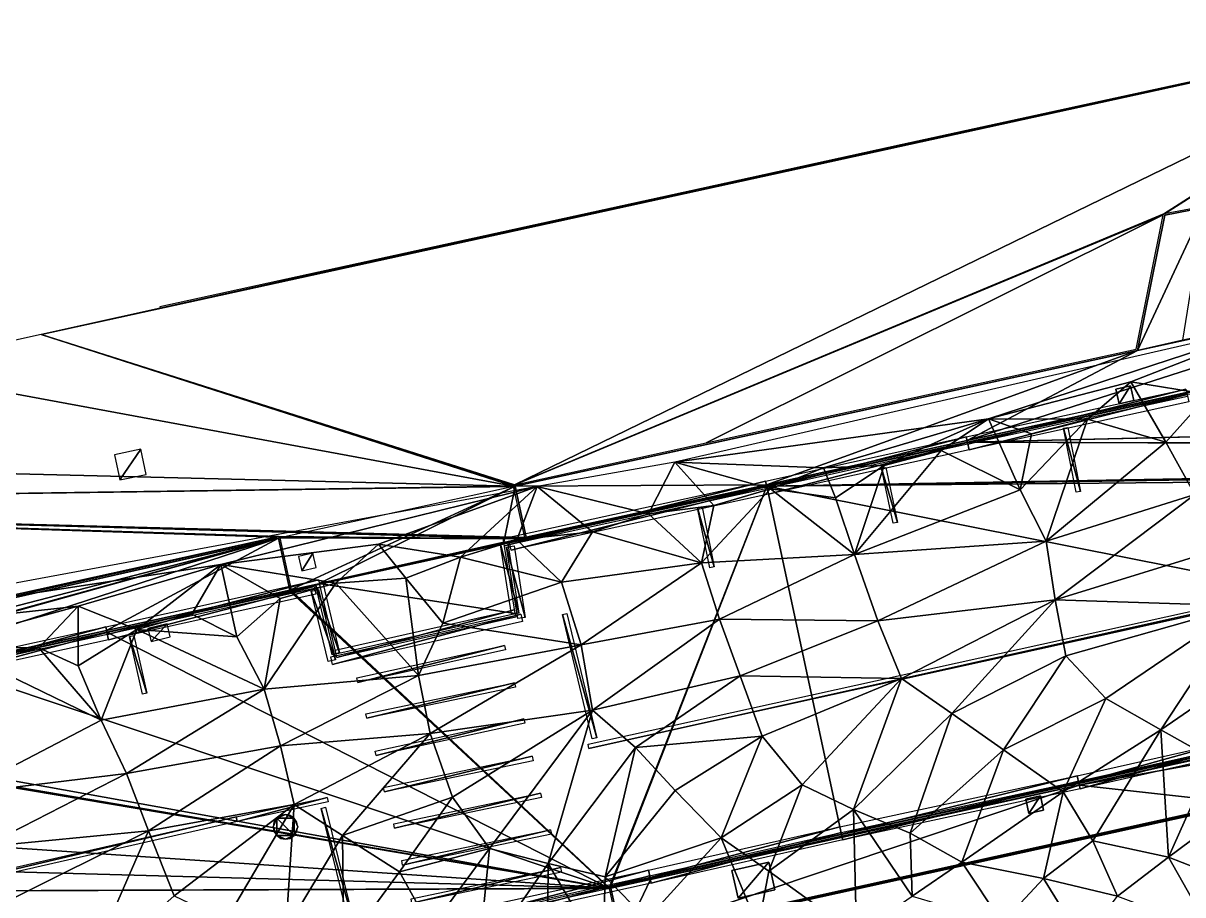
# Model space of a CAD drawing. Header units: metres. Extents: x -113 to 180, y -133 to 86.
# Drawn here: x -62.03 to -31.43, y 5.39 to 28.39 of the extents above; entities that cross this region are included whole.
import ezdxf

# ---------------------------------------------------------------- set-up
doc = ezdxf.new("R2010")
doc.units = ezdxf.units.M
for name, color, linetype, true_color in [('ACERA', 7, 'Continuous', 0xb9b3a6), ('ARQUETA', 7, 'Continuous', 0x6f7175), ('ASFALTO', 7, 'Continuous', 0x4a4b4e), ('BORDILLO', 7, 'Continuous', 0xcfcac0), ('MARCA_VIAL', 7, 'Continuous', 0xe8e6e0), ('PODOTACTIL', 7, 'Continuous', 0xc7bda4), ('TERRENO', 7, 'Continuous', 0x9a9179)]:
    doc.layers.add(name, color=color, linetype=linetype, true_color=true_color)

msp = doc.modelspace()

# ---------------------------------------------------------------- linework, layer by layer
at = {"layer": 'ACERA'}
for points in [[(-30.867, 23.525, 79.075), (-31.901, 23.324, 79.124), (-32.624, 19.75, 79.315)], [(-31.423, 20.024, 79.256), (-30.867, 23.525, 79.075), (-32.624, 19.75, 79.315)], [(-32.624, 19.75, 79.185), (-31.901, 23.324, 78.994), (-31.901, 23.324, 79.124)], [(-32.624, 19.75, 79.185), (-31.901, 23.324, 79.124), (-32.624, 19.75, 79.315)], [(-31.901, 23.324, 78.994), (-30.867, 23.525, 78.945), (-30.867, 23.525, 79.075)], [(-31.901, 23.324, 78.994), (-30.867, 23.525, 79.075), (-31.901, 23.324, 79.124)], [(-37.118, 17.375, 79.514), (-18.326, 21.471, 78.546), (-14.141, 22.412, 78.356)], [(-23.569, 21.719, 78.875), (-37.118, 17.375, 79.514), (-14.141, 22.412, 78.356)], [(-23.569, 21.719, 78.875), (-32.624, 19.75, 79.315), (-37.118, 17.375, 79.514)], [(-37.118, 17.375, 79.514), (-31.321, 18.638, 79.183), (-18.326, 21.471, 78.546)], [(-23.569, 21.719, 78.875), (-31.423, 20.024, 79.256), (-32.624, 19.75, 79.315)], [(-32.624, 19.75, 79.315), (-44, 17.275, 79.876), (-49.047, 16.169, 80.154)], [(-32.624, 19.75, 79.315), (-49.047, 16.169, 80.154), (-42.414, 16.208, 79.747)], [(-44, 17.275, 79.746), (-32.624, 19.75, 79.185), (-32.624, 19.75, 79.315)], [(-44, 17.275, 79.746), (-32.624, 19.75, 79.315), (-44, 17.275, 79.876)], [(-32.624, 19.75, 79.315), (-42.414, 16.208, 79.747), (-37.118, 17.375, 79.514)], [(-32.808, 18.819, 79.322), (-33.191, 18.733, 79.343), (-33.104, 18.346, 79.304)], [(-33.191, 18.733, 79.213), (-32.808, 18.819, 79.192), (-32.808, 18.819, 79.322)], [(-33.191, 18.733, 79.213), (-32.808, 18.819, 79.322), (-33.191, 18.733, 79.343)], [(-33.104, 18.346, 79.174), (-33.191, 18.733, 79.213), (-33.191, 18.733, 79.343)], [(-33.104, 18.346, 79.174), (-33.191, 18.733, 79.343), (-33.104, 18.346, 79.304)], [(-33.104, 18.346, 79.304), (-32.721, 18.431, 79.283), (-32.808, 18.819, 79.322)], [(-32.808, 18.819, 79.192), (-32.721, 18.431, 79.153), (-32.721, 18.431, 79.283)], [(-32.808, 18.819, 79.192), (-32.721, 18.431, 79.283), (-32.808, 18.819, 79.322)], [(-31.321, 18.638, 79.053), (-37.118, 17.375, 79.384), (-37.118, 17.375, 79.514)], [(-31.321, 18.638, 79.053), (-37.118, 17.375, 79.514), (-31.321, 18.638, 79.183)], [(-32.721, 18.431, 79.153), (-33.104, 18.346, 79.174), (-33.104, 18.346, 79.304)], [(-32.721, 18.431, 79.153), (-33.104, 18.346, 79.304), (-32.721, 18.431, 79.283)], [(-49.047, 16.169, 80.024), (-44, 17.275, 79.746), (-44, 17.275, 79.876)], [(-49.047, 16.169, 80.024), (-44, 17.275, 79.876), (-49.047, 16.169, 80.154)], [(-37.118, 17.375, 79.384), (-42.414, 16.208, 79.617), (-42.414, 16.208, 79.747)], [(-37.118, 17.375, 79.384), (-42.414, 16.208, 79.747), (-37.118, 17.375, 79.514)], [(-49.047, 16.169, 80.154), (-48.753, 14.825, 80.107), (-42.414, 16.208, 79.747)], [(-48.753, 14.825, 79.977), (-49.047, 16.169, 80.024), (-49.047, 16.169, 80.154)], [(-48.753, 14.825, 79.977), (-49.047, 16.169, 80.154), (-48.753, 14.825, 80.107)], [(-42.414, 16.208, 79.617), (-48.753, 14.825, 79.977), (-48.753, 14.825, 80.107)], [(-42.414, 16.208, 79.617), (-48.753, 14.825, 80.107), (-42.414, 16.208, 79.747)], [(-1.363, 15.49, 77.841), (-16.144, 12.266, 78.611), (-34.158, 8.285, 79.5)], [(-5.736, 13.381, 78.128), (-1.363, 15.49, 77.841), (-34.158, 8.285, 79.5)], [(-91.549, 5.418, 82.15), (-71.655, 10.294, 81.188), (-55.294, 14.8, 80.466)], [(-55.294, 14.8, 80.466), (-63.682, 12.909, 80.88), (-91.549, 5.418, 82.15)], [(-71.655, 10.294, 81.188), (-70.952, 10.451, 81.186), (-55.294, 14.8, 80.466)], [(-70.952, 10.451, 81.186), (-68.689, 10.448, 80.984), (-55.294, 14.8, 80.466)], [(-68.689, 10.448, 80.984), (-59.827, 12.358, 80.589), (-55.294, 14.8, 80.466)], [(-55.294, 14.8, 80.466), (-55.341, 14.79, 80.469), (-63.682, 12.909, 80.88)], [(-55.341, 14.79, 80.339), (-63.682, 12.909, 80.75), (-63.682, 12.909, 80.88)], [(-55.341, 14.79, 80.339), (-63.682, 12.909, 80.88), (-55.341, 14.79, 80.469)], [(-59.827, 12.358, 80.589), (-54.994, 13.429, 80.353), (-55.294, 14.8, 80.466)], [(-55.294, 14.8, 80.336), (-55.341, 14.79, 80.339), (-55.341, 14.79, 80.469)], [(-55.294, 14.8, 80.336), (-55.341, 14.79, 80.469), (-55.294, 14.8, 80.466)], [(-54.994, 13.429, 80.223), (-55.294, 14.8, 80.336), (-55.294, 14.8, 80.466)], [(-54.994, 13.429, 80.223), (-55.294, 14.8, 80.466), (-54.994, 13.429, 80.353)], [(-59.827, 12.358, 80.459), (-54.994, 13.429, 80.223), (-54.994, 13.429, 80.353)], [(-59.827, 12.358, 80.459), (-54.994, 13.429, 80.353), (-59.827, 12.358, 80.589)], [(-34.158, 8.285, 79.5), (-29.949, 7.818, 79.298), (-5.736, 13.381, 78.128)], [(-68.689, 10.448, 80.984), (-64.044, 11.433, 80.786), (-59.827, 12.358, 80.589)], [(-64.044, 11.433, 80.656), (-59.827, 12.358, 80.459), (-59.827, 12.358, 80.589)], [(-64.044, 11.433, 80.656), (-59.827, 12.358, 80.589), (-64.044, 11.433, 80.786)], [(-16.144, 12.266, 78.611), (-27.265, 9.813, 79.13), (-34.158, 8.285, 79.5)], [(-27.265, 9.813, 79.13), (-30.293, 9.154, 79.302), (-34.158, 8.285, 79.5)], [(-30.293, 9.154, 79.172), (-34.158, 8.285, 79.37), (-34.158, 8.285, 79.5)], [(-30.293, 9.154, 79.172), (-34.158, 8.285, 79.5), (-30.293, 9.154, 79.302)], [(-34.158, 8.285, 79.5), (-45.476, 5.791, 80.075), (-46.226, 4.224, 80.13)], [(-34.158, 8.285, 79.5), (-46.226, 4.224, 80.13), (-29.949, 7.818, 79.298)], [(-34.158, 8.285, 79.5), (-40.422, 6.936, 79.758), (-45.476, 5.791, 80.075)], [(-34.158, 8.285, 79.37), (-40.422, 6.936, 79.628), (-40.422, 6.936, 79.758)], [(-34.158, 8.285, 79.37), (-40.422, 6.936, 79.758), (-34.158, 8.285, 79.5)], [(-35.183, 8.001, 79.558), (-35.571, 7.914, 79.577), (-35.487, 7.537, 79.595)], [(-35.571, 7.914, 79.447), (-35.183, 8.001, 79.428), (-35.183, 8.001, 79.558)], [(-35.571, 7.914, 79.447), (-35.183, 8.001, 79.558), (-35.571, 7.914, 79.577)], [(-35.487, 7.537, 79.595), (-35.099, 7.624, 79.566), (-35.183, 8.001, 79.558)], [(-35.183, 8.001, 79.428), (-35.099, 7.624, 79.436), (-35.099, 7.624, 79.566)], [(-35.183, 8.001, 79.428), (-35.099, 7.624, 79.566), (-35.183, 8.001, 79.558)], [(-46.226, 4.224, 80.13), (-43.093, 4.915, 79.951), (-29.949, 7.818, 79.298)], [(-43.093, 4.915, 79.951), (-36.275, 6.417, 79.646), (-29.949, 7.818, 79.298)], [(-36.275, 6.417, 79.516), (-29.949, 7.818, 79.168), (-29.949, 7.818, 79.298)], [(-36.275, 6.417, 79.516), (-29.949, 7.818, 79.298), (-36.275, 6.417, 79.646)], [(-35.487, 7.537, 79.465), (-35.571, 7.914, 79.447), (-35.571, 7.914, 79.577)], [(-35.487, 7.537, 79.465), (-35.571, 7.914, 79.577), (-35.487, 7.537, 79.595)], [(-35.099, 7.624, 79.436), (-35.487, 7.537, 79.465), (-35.487, 7.537, 79.595)], [(-35.099, 7.624, 79.436), (-35.487, 7.537, 79.595), (-35.099, 7.624, 79.566)], [(-40.422, 6.936, 79.628), (-45.476, 5.791, 79.945), (-45.476, 5.791, 80.075)], [(-40.422, 6.936, 79.628), (-45.476, 5.791, 80.075), (-40.422, 6.936, 79.758)], [(-42.355, 6.246, 79.914), (-43.327, 6.029, 79.935), (-43.165, 5.302, 79.945)], [(-43.327, 6.029, 79.805), (-42.355, 6.246, 79.784), (-42.355, 6.246, 79.914)], [(-43.327, 6.029, 79.805), (-42.355, 6.246, 79.914), (-43.327, 6.029, 79.935)], [(-43.165, 5.302, 79.945), (-42.192, 5.52, 79.911), (-42.355, 6.246, 79.914)], [(-43.093, 4.915, 79.821), (-36.275, 6.417, 79.516), (-36.275, 6.417, 79.646)], [(-43.093, 4.915, 79.821), (-36.275, 6.417, 79.646), (-43.093, 4.915, 79.951)], [(-42.355, 6.246, 79.784), (-42.192, 5.52, 79.781), (-42.192, 5.52, 79.911)], [(-42.355, 6.246, 79.784), (-42.192, 5.52, 79.911), (-42.355, 6.246, 79.914)], [(-43.165, 5.302, 79.815), (-43.327, 6.029, 79.805), (-43.327, 6.029, 79.935)], [(-43.165, 5.302, 79.815), (-43.327, 6.029, 79.935), (-43.165, 5.302, 79.945)], [(-45.476, 5.791, 80.075), (-46.521, 5.56, 80.13), (-46.226, 4.224, 80.13)], [(-45.476, 5.791, 79.945), (-46.521, 5.56, 80), (-46.521, 5.56, 80.13)], [(-45.476, 5.791, 79.945), (-46.521, 5.56, 80.13), (-45.476, 5.791, 80.075)], [(-46.521, 5.56, 80), (-46.226, 4.224, 80), (-46.226, 4.224, 80.13)], [(-46.521, 5.56, 80), (-46.226, 4.224, 80.13), (-46.521, 5.56, 80.13)], [(-42.192, 5.52, 79.781), (-43.165, 5.302, 79.815), (-43.165, 5.302, 79.945)], [(-42.192, 5.52, 79.781), (-43.165, 5.302, 79.945), (-42.192, 5.52, 79.911)]]:
    msp.add_3dface(points, dxfattribs=at)
at = {"layer": 'ARQUETA'}
for points in [[(-32.808, 18.819, 79.212), (-33.191, 18.733, 79.233), (-33.104, 18.346, 79.194)], [(-33.104, 18.346, 79.194), (-32.721, 18.431, 79.173), (-32.808, 18.819, 79.212)], [(-58.927, 17.147, 80.42), (-59.616, 17.001, 80.455), (-59.474, 16.334, 80.476)], [(-59.474, 16.334, 80.476), (-58.785, 16.481, 80.441), (-58.927, 17.147, 80.42)], [(-54.384, 14.399, 80.302), (-54.76, 14.315, 80.318), (-54.676, 13.94, 80.29)], [(-54.676, 13.94, 80.29), (-54.3, 14.024, 80.274), (-54.384, 14.399, 80.302)], [(-58.229, 12.538, 80.404), (-58.735, 12.415, 80.408), (-58.652, 12.075, 80.395)], [(-58.652, 12.075, 80.395), (-58.146, 12.197, 80.358), (-58.229, 12.538, 80.404)], [(-35.183, 8.001, 79.448), (-35.571, 7.914, 79.467), (-35.487, 7.537, 79.485)], [(-35.487, 7.537, 79.485), (-35.099, 7.624, 79.456), (-35.183, 8.001, 79.448)], [(-55.339, 7.409, 80.25), (-55.41, 7.303, 80.257), (-55.435, 7.179, 80.264)], [(-55.339, 7.409, 80.25), (-55.435, 7.179, 80.264), (-55.339, 6.948, 80.273)], [(-55.109, 7.505, 80.239), (-55.233, 7.48, 80.243), (-55.339, 7.409, 80.25)], [(-54.878, 7.409, 80.241), (-55.109, 7.505, 80.239), (-55.339, 7.409, 80.25)], [(-54.878, 6.948, 80.268), (-54.878, 7.409, 80.241), (-55.339, 7.409, 80.25)], [(-55.339, 7.409, 80.25), (-55.339, 6.948, 80.273), (-54.878, 6.948, 80.268)], [(-54.878, 7.409, 80.241), (-54.984, 7.48, 80.238), (-55.109, 7.505, 80.239)], [(-54.782, 7.179, 80.251), (-54.807, 7.303, 80.244), (-54.878, 7.409, 80.241)], [(-54.878, 6.948, 80.268), (-54.782, 7.179, 80.251), (-54.878, 7.409, 80.241)], [(-55.435, 7.179, 80.264), (-55.41, 7.054, 80.269), (-55.339, 6.948, 80.273)], [(-54.878, 6.948, 80.268), (-54.807, 7.054, 80.259), (-54.782, 7.179, 80.251)], [(-55.339, 6.948, 80.273), (-55.233, 6.877, 80.277), (-55.109, 6.852, 80.277)], [(-55.339, 6.948, 80.273), (-55.109, 6.852, 80.277), (-54.878, 6.948, 80.268)], [(-55.109, 6.852, 80.277), (-54.984, 6.877, 80.274), (-54.878, 6.948, 80.268)], [(-42.355, 6.246, 79.804), (-43.327, 6.029, 79.825), (-43.165, 5.302, 79.835)], [(-43.165, 5.302, 79.835), (-42.192, 5.52, 79.801), (-42.355, 6.246, 79.804)]]:
    msp.add_3dface(points, dxfattribs=at)
at = {"layer": 'ASFALTO'}
for points in [[(-24.029, 28.389, 78.476), (-44.128, 24.022, 79.508), (-61.55, 20.17, 80.587)], [(-24.029, 28.389, 78.476), (-61.55, 20.17, 80.587), (-49.063, 16.206, 80.035)], [(-24.029, 28.389, 78.476), (-49.063, 16.206, 80.035), (-31.917, 23.361, 79.005)], [(-24.029, 28.389, 78.476), (-33.014, 26.456, 78.941), (-44.128, 24.022, 79.508)], [(-24.029, 28.389, 78.476), (-27.608, 27.62, 78.666), (-33.014, 26.456, 78.941)], [(-24.029, 28.389, 78.476), (-31.917, 23.361, 79.005), (-31.913, 23.362, 79.005)], [(-24.029, 28.389, 78.476), (-31.913, 23.362, 79.005), (-31.909, 23.363, 79.005)], [(-24.029, 28.389, 78.476), (-31.909, 23.363, 79.005), (-30.875, 23.564, 78.955)], [(-33.014, 26.456, 78.941), (-38.831, 25.19, 79.237), (-44.128, 24.022, 79.508)], [(-44.128, 24.022, 79.508), (-58.412, 20.865, 80.125), (-61.55, 20.17, 80.587)], [(-44.128, 24.022, 79.508), (-58.418, 20.905, 80.122), (-58.412, 20.865, 80.125)], [(-49.063, 16.206, 80.035), (-31.92, 23.359, 79.006), (-31.917, 23.361, 79.005)], [(-49.063, 16.206, 80.035), (-31.924, 23.357, 79.006), (-31.92, 23.359, 79.006)], [(-49.063, 16.206, 80.035), (-31.927, 23.355, 79.006), (-31.924, 23.357, 79.006)], [(-49.063, 16.206, 80.035), (-31.93, 23.352, 79.006), (-31.927, 23.355, 79.006)], [(-49.063, 16.206, 80.035), (-31.932, 23.349, 79.006), (-31.93, 23.352, 79.006)], [(-49.063, 16.206, 80.035), (-31.935, 23.346, 79.007), (-31.932, 23.349, 79.006)], [(-49.063, 16.206, 80.035), (-31.937, 23.343, 79.007), (-31.935, 23.346, 79.007)], [(-49.063, 16.206, 80.035), (-31.938, 23.339, 79.007), (-31.937, 23.343, 79.007)], [(-49.063, 16.206, 80.035), (-31.94, 23.336, 79.007), (-31.938, 23.339, 79.007)], [(-49.063, 16.206, 80.035), (-31.941, 23.332, 79.008), (-31.94, 23.336, 79.007)], [(-49.063, 16.206, 80.035), (-49.06, 16.207, 80.035), (-31.941, 23.332, 79.008)], [(-49.06, 16.207, 80.035), (-49.056, 16.208, 80.035), (-31.941, 23.332, 79.008)], [(-49.056, 16.208, 80.035), (-44.009, 17.314, 79.758), (-31.941, 23.332, 79.008)], [(-44.009, 17.314, 79.758), (-32.658, 19.783, 79.197), (-31.941, 23.332, 79.008)], [(-44.009, 17.314, 79.758), (-44.009, 17.314, 79.758), (-31.941, 23.332, 79.008)], [(-61.55, 20.17, 80.587), (-65.73, 19.253, 80.587), (-49.087, 16.168, 80.038)], [(-61.55, 20.17, 80.587), (-49.087, 16.168, 80.038), (-49.087, 16.172, 80.038)], [(-61.55, 20.17, 80.587), (-49.087, 16.172, 80.038), (-49.087, 16.176, 80.037)], [(-61.55, 20.17, 80.587), (-49.087, 16.176, 80.037), (-49.086, 16.18, 80.037)], [(-61.55, 20.17, 80.587), (-49.086, 16.18, 80.037), (-49.085, 16.184, 80.037)], [(-61.55, 20.17, 80.587), (-49.085, 16.184, 80.037), (-49.083, 16.187, 80.037)], [(-61.55, 20.17, 80.587), (-49.083, 16.187, 80.037), (-49.081, 16.191, 80.037)], [(-61.55, 20.17, 80.587), (-49.081, 16.191, 80.037), (-49.079, 16.194, 80.036)], [(-61.55, 20.17, 80.587), (-49.079, 16.194, 80.036), (-49.076, 16.197, 80.036)], [(-61.55, 20.17, 80.587), (-49.076, 16.197, 80.036), (-49.073, 16.199, 80.036)], [(-61.55, 20.17, 80.587), (-49.073, 16.199, 80.036), (-49.07, 16.202, 80.036)], [(-61.55, 20.17, 80.587), (-49.07, 16.202, 80.036), (-49.067, 16.204, 80.035)], [(-61.55, 20.17, 80.587), (-49.067, 16.204, 80.035), (-49.063, 16.206, 80.035)], [(-65.73, 19.253, 80.587), (-76.742, 16.861, 80.587), (-49.087, 16.168, 80.038)], [(-31.313, 18.598, 79.061), (-37.11, 17.336, 79.392), (12.511, 18.508, 77.012)], [(12.511, 18.504, 77.012), (12.511, 18.508, 77.012), (-37.11, 17.336, 79.392)], [(12.512, 18.5, 77.012), (12.511, 18.504, 77.012), (-37.11, 17.336, 79.392)], [(12.802, 17.18, 77.012), (12.512, 18.5, 77.012), (-37.11, 17.336, 79.392)], [(12.841, 17.148, 77.012), (-37.11, 17.336, 79.392), (-42.405, 16.169, 79.624)], [(12.841, 17.148, 77.012), (-42.405, 16.169, 79.624), (-42.405, 16.169, 79.624)], [(12.841, 17.148, 77.012), (-42.405, 16.169, 79.624), (4.746, 16.875, 77.376)], [(12.803, 17.176, 77.012), (12.802, 17.18, 77.012), (-37.11, 17.336, 79.392)], [(12.804, 17.172, 77.012), (12.803, 17.176, 77.012), (-37.11, 17.336, 79.392)], [(12.806, 17.169, 77.012), (12.804, 17.172, 77.012), (-37.11, 17.336, 79.392)], [(12.808, 17.165, 77.012), (12.806, 17.169, 77.012), (-37.11, 17.336, 79.392)], [(12.81, 17.162, 77.012), (12.808, 17.165, 77.012), (-37.11, 17.336, 79.392)], [(12.813, 17.159, 77.012), (12.81, 17.162, 77.012), (-37.11, 17.336, 79.392)], [(12.816, 17.157, 77.012), (12.813, 17.159, 77.012), (-37.11, 17.336, 79.392)], [(12.819, 17.155, 77.012), (12.816, 17.157, 77.012), (-37.11, 17.336, 79.392)], [(12.822, 17.153, 77.012), (12.819, 17.155, 77.012), (-37.11, 17.336, 79.392)], [(12.826, 17.151, 77.012), (12.822, 17.153, 77.012), (-37.11, 17.336, 79.392)], [(12.83, 17.15, 77.012), (12.826, 17.151, 77.012), (-37.11, 17.336, 79.392)], [(12.834, 17.149, 77.012), (12.83, 17.15, 77.012), (-37.11, 17.336, 79.392)], [(12.838, 17.148, 77.012), (12.834, 17.149, 77.012), (-37.11, 17.336, 79.392)], [(12.841, 17.148, 77.012), (12.838, 17.148, 77.012), (-37.11, 17.336, 79.392)], [(-76.742, 16.861, 80.587), (-82.013, 15.692, 80.587), (-49.087, 16.168, 80.038)], [(-42.405, 16.169, 79.624), (4.739, 16.874, 77.377), (4.742, 16.875, 77.377)], [(-42.405, 16.169, 79.624), (4.742, 16.875, 77.377), (4.746, 16.875, 77.376)], [(-42.405, 16.169, 79.624), (3.382, 16.585, 77.461), (4.739, 16.874, 77.377)], [(-42.405, 16.169, 79.624), (-19.432, 11.602, 78.612), (3.382, 16.585, 77.461)], [(-42.405, 16.169, 79.624), (3.382, 16.585, 77.461), (3.382, 16.585, 77.461)], [(-49.087, 16.164, 80.038), (-49.087, 16.168, 80.038), (-82.013, 15.692, 80.587)], [(-49.086, 16.161, 80.038), (-49.087, 16.164, 80.038), (-82.013, 15.692, 80.587)], [(-48.792, 14.816, 79.992), (-49.086, 16.161, 80.038), (-82.013, 15.692, 80.587)], [(-42.405, 16.169, 79.624), (-48.744, 14.786, 79.986), (-54.954, 13.429, 80.233)], [(-42.405, 16.169, 79.624), (-54.954, 13.429, 80.233), (-54.954, 13.426, 80.233)], [(-42.405, 16.169, 79.624), (-54.954, 13.426, 80.233), (-54.954, 13.422, 80.232)], [(-42.405, 16.169, 79.624), (-54.954, 13.422, 80.232), (-46.558, 5.575, 80.012)], [(-42.405, 16.169, 79.624), (-46.558, 5.575, 80.012), (-46.556, 5.578, 80.012)], [(-42.405, 16.169, 79.624), (-46.556, 5.578, 80.012), (-46.554, 5.582, 80.012)], [(-42.405, 16.169, 79.624), (-46.554, 5.582, 80.012), (-46.552, 5.585, 80.012)], [(-42.405, 16.169, 79.624), (-46.552, 5.585, 80.012), (-46.55, 5.588, 80.012)], [(-42.405, 16.169, 79.624), (-46.55, 5.588, 80.012), (-46.547, 5.591, 80.012)], [(-42.405, 16.169, 79.624), (-46.547, 5.591, 80.012), (-46.544, 5.593, 80.012)], [(-42.405, 16.169, 79.624), (-46.544, 5.593, 80.012), (-46.54, 5.595, 80.012)], [(-42.405, 16.169, 79.624), (-46.54, 5.595, 80.012), (-46.537, 5.597, 80.012)], [(-42.405, 16.169, 79.624), (-46.537, 5.597, 80.012), (-46.533, 5.598, 80.012)], [(-42.405, 16.169, 79.624), (-46.533, 5.598, 80.012), (-46.529, 5.599, 80.012)], [(-42.405, 16.169, 79.624), (-46.529, 5.599, 80.012), (-40.43, 6.975, 79.641)], [(-42.405, 16.169, 79.624), (-40.43, 6.975, 79.641), (-40.43, 6.976, 79.641)], [(-42.405, 16.169, 79.624), (-40.43, 6.976, 79.641), (-19.432, 11.602, 78.612)], [(-42.405, 16.169, 79.624), (-19.432, 11.602, 78.612), (-19.432, 11.602, 78.612)], [(-82.013, 15.692, 80.587), (-88.479, 7.529, 81.924), (-55.349, 14.829, 80.352)], [(-48.791, 14.813, 79.992), (-48.792, 14.816, 79.992), (-82.013, 15.692, 80.587)], [(-48.789, 14.809, 79.992), (-48.791, 14.813, 79.992), (-82.013, 15.692, 80.587)], [(-48.788, 14.805, 79.992), (-48.789, 14.809, 79.992), (-82.013, 15.692, 80.587)], [(-48.786, 14.802, 79.991), (-48.788, 14.805, 79.992), (-82.013, 15.692, 80.587)], [(-48.783, 14.799, 79.991), (-48.786, 14.802, 79.991), (-82.013, 15.692, 80.587)], [(-48.781, 14.796, 79.99), (-48.783, 14.799, 79.991), (-82.013, 15.692, 80.587)], [(-82.013, 15.692, 80.587), (-55.349, 14.829, 80.352), (-55.303, 14.839, 80.35)], [(-48.778, 14.794, 79.99), (-48.781, 14.796, 79.99), (-82.013, 15.692, 80.587)], [(-82.013, 15.692, 80.587), (-55.303, 14.839, 80.35), (-55.299, 14.84, 80.35)], [(-48.774, 14.791, 79.99), (-48.778, 14.794, 79.99), (-82.013, 15.692, 80.587)], [(-82.013, 15.692, 80.587), (-55.299, 14.84, 80.35), (-55.295, 14.84, 80.349)], [(-48.771, 14.789, 79.989), (-48.774, 14.791, 79.99), (-82.013, 15.692, 80.587)], [(-82.013, 15.692, 80.587), (-55.295, 14.84, 80.349), (-55.291, 14.84, 80.349)], [(-48.767, 14.788, 79.989), (-48.771, 14.789, 79.989), (-82.013, 15.692, 80.587)], [(-48.764, 14.786, 79.988), (-48.767, 14.788, 79.989), (-82.013, 15.692, 80.587)], [(-48.76, 14.786, 79.988), (-48.764, 14.786, 79.988), (-82.013, 15.692, 80.587)], [(-48.756, 14.785, 79.987), (-48.76, 14.786, 79.988), (-82.013, 15.692, 80.587)], [(-48.752, 14.785, 79.987), (-48.756, 14.785, 79.987), (-82.013, 15.692, 80.587)], [(-48.752, 14.785, 79.987), (-82.013, 15.692, 80.587), (-55.291, 14.84, 80.349)], [(5.047, 15.449, 77.412), (-2.434, 13.808, 77.812), (-46.217, 4.184, 80.012)], [(5.047, 15.449, 77.412), (-46.217, 4.184, 80.012), (-17.708, 3.749, 78.446)], [(-88.479, 7.529, 81.924), (-82.331, 8.876, 81.64), (-55.349, 14.829, 80.352)], [(-88.479, 7.529, 81.924), (-55.349, 14.829, 80.352), (-55.349, 14.829, 80.352)], [(-82.331, 8.876, 81.64), (-63.691, 12.948, 80.761), (-55.349, 14.829, 80.352)], [(-82.331, 8.876, 81.64), (-82.331, 8.876, 81.64), (-55.349, 14.829, 80.352)], [(-48.752, 14.785, 79.987), (-55.291, 14.84, 80.349), (-55.287, 14.839, 80.349)], [(-48.752, 14.785, 79.987), (-55.287, 14.839, 80.349), (-55.284, 14.838, 80.349)], [(-48.752, 14.785, 79.987), (-55.284, 14.838, 80.349), (-55.28, 14.837, 80.348)], [(-48.752, 14.785, 79.987), (-55.28, 14.837, 80.348), (-55.276, 14.836, 80.348)], [(-48.752, 14.785, 79.987), (-55.276, 14.836, 80.348), (-55.273, 14.834, 80.348)], [(-48.752, 14.785, 79.987), (-55.273, 14.834, 80.348), (-55.27, 14.831, 80.348)], [(-48.752, 14.785, 79.987), (-55.27, 14.831, 80.348), (-55.267, 14.829, 80.348)], [(-48.752, 14.785, 79.987), (-55.267, 14.829, 80.348), (-55.264, 14.826, 80.347)], [(-48.752, 14.785, 79.987), (-55.264, 14.826, 80.347), (-55.262, 14.823, 80.347)], [(-48.752, 14.785, 79.987), (-55.262, 14.823, 80.347), (-55.259, 14.819, 80.347)], [(-48.752, 14.785, 79.987), (-55.259, 14.819, 80.347), (-55.258, 14.816, 80.347)], [(-48.752, 14.785, 79.987), (-55.258, 14.816, 80.347), (-55.256, 14.812, 80.347)], [(-48.752, 14.785, 79.987), (-55.256, 14.812, 80.347), (-55.255, 14.809, 80.346)], [(-48.752, 14.785, 79.987), (-55.255, 14.809, 80.346), (-54.955, 13.437, 80.235)], [(-48.744, 14.786, 79.986), (-48.748, 14.785, 79.987), (-54.955, 13.437, 80.235)], [(-48.744, 14.786, 79.986), (-54.955, 13.437, 80.235), (-54.954, 13.433, 80.234)], [(-48.748, 14.785, 79.987), (-48.752, 14.785, 79.987), (-54.955, 13.437, 80.235)], [(-48.744, 14.786, 79.986), (-54.954, 13.433, 80.234), (-54.954, 13.429, 80.233)], [(-2.434, 13.808, 77.812), (-5.448, 13.148, 78.006), (-46.217, 4.184, 80.012)], [(-54.985, 13.39, 80.229), (-59.819, 12.319, 80.465), (-46.561, 5.563, 80.012)], [(-54.981, 13.391, 80.229), (-54.985, 13.39, 80.229), (-46.561, 5.563, 80.012)], [(-54.978, 13.392, 80.229), (-54.981, 13.391, 80.229), (-46.561, 5.563, 80.012)], [(-54.974, 13.394, 80.229), (-54.978, 13.392, 80.229), (-46.561, 5.563, 80.012)], [(-54.971, 13.396, 80.229), (-54.974, 13.394, 80.229), (-46.561, 5.563, 80.012)], [(-54.968, 13.398, 80.229), (-54.971, 13.396, 80.229), (-46.561, 5.563, 80.012)], [(-54.965, 13.401, 80.23), (-54.968, 13.398, 80.229), (-46.561, 5.563, 80.012)], [(-54.962, 13.404, 80.23), (-54.965, 13.401, 80.23), (-46.561, 5.563, 80.012)], [(-54.96, 13.407, 80.23), (-54.962, 13.404, 80.23), (-46.561, 5.563, 80.012)], [(-54.958, 13.411, 80.231), (-54.96, 13.407, 80.23), (-46.561, 5.563, 80.012)], [(-54.957, 13.414, 80.231), (-54.958, 13.411, 80.231), (-46.561, 5.563, 80.012)], [(-54.955, 13.418, 80.232), (-54.957, 13.414, 80.231), (-46.561, 5.563, 80.012)], [(-54.954, 13.422, 80.232), (-54.955, 13.418, 80.232), (-46.561, 5.563, 80.012)], [(-54.954, 13.422, 80.232), (-46.561, 5.563, 80.012), (-46.56, 5.567, 80.012)], [(-54.954, 13.422, 80.232), (-46.56, 5.567, 80.012), (-46.559, 5.571, 80.012)], [(-54.954, 13.422, 80.232), (-46.559, 5.571, 80.012), (-46.558, 5.575, 80.012)], [(-5.448, 13.148, 78.006), (-5.673, 13.098, 78.019), (-46.217, 4.184, 80.012)], [(-5.673, 13.098, 78.019), (-36.267, 6.378, 79.527), (-46.217, 4.184, 80.012)], [(-5.673, 13.098, 78.019), (-8.646, 12.447, 78.156), (-36.267, 6.378, 79.527)], [(-59.819, 12.319, 80.465), (-64.035, 11.394, 80.659), (-46.561, 5.563, 80.012)], [(-59.819, 12.319, 80.465), (-59.819, 12.319, 80.465), (-46.561, 5.563, 80.012)], [(-8.646, 12.447, 78.156), (-21.843, 9.557, 78.792), (-36.267, 6.378, 79.527)], [(-64.035, 11.394, 80.659), (-70.836, 9.932, 81.021), (-46.561, 5.563, 80.012)], [(-64.035, 11.394, 80.659), (-64.035, 11.394, 80.659), (-46.561, 5.563, 80.012)], [(-40.43, 6.976, 79.641), (-30.302, 9.193, 79.182), (-19.432, 11.602, 78.612)], [(-71.515, 9.794, 81.025), (-71.517, 9.791, 81.025), (-46.561, 5.559, 80.012)], [(-71.513, 9.798, 81.025), (-71.515, 9.794, 81.025), (-46.561, 5.559, 80.012)], [(-71.511, 9.801, 81.025), (-71.513, 9.798, 81.025), (-46.561, 5.559, 80.012)], [(-71.51, 9.805, 81.025), (-71.511, 9.801, 81.025), (-46.561, 5.559, 80.012)], [(-71.509, 9.809, 81.025), (-71.51, 9.805, 81.025), (-46.561, 5.559, 80.012)], [(-71.508, 9.817, 81.026), (-71.509, 9.813, 81.025), (-46.561, 5.559, 80.012)], [(-71.509, 9.813, 81.025), (-71.509, 9.809, 81.025), (-46.561, 5.559, 80.012)], [(-70.836, 9.932, 81.021), (-71.508, 9.817, 81.026), (-46.561, 5.563, 80.012)], [(-71.508, 9.817, 81.026), (-46.561, 5.559, 80.012), (-46.561, 5.563, 80.012)], [(-71.54, 9.777, 81.027), (-80.281, 7.84, 81.43), (-46.561, 5.559, 80.012)], [(-71.536, 9.778, 81.027), (-71.54, 9.777, 81.027), (-46.561, 5.559, 80.012)], [(-71.532, 9.779, 81.026), (-71.536, 9.778, 81.027), (-46.561, 5.559, 80.012)], [(-71.529, 9.781, 81.026), (-71.532, 9.779, 81.026), (-46.561, 5.559, 80.012)], [(-71.526, 9.783, 81.026), (-71.529, 9.781, 81.026), (-46.561, 5.559, 80.012)], [(-71.522, 9.786, 81.025), (-71.526, 9.783, 81.026), (-46.561, 5.559, 80.012)], [(-71.52, 9.788, 81.025), (-71.522, 9.786, 81.025), (-46.561, 5.559, 80.012)], [(-71.517, 9.791, 81.025), (-71.52, 9.788, 81.025), (-46.561, 5.559, 80.012)], [(-21.843, 9.557, 78.792), (-29.94, 7.779, 79.181), (-36.267, 6.378, 79.527)], [(-21.843, 9.557, 78.792), (-36.267, 6.378, 79.527), (-36.267, 6.378, 79.527)], [(-40.43, 6.976, 79.641), (-34.167, 8.324, 79.381), (-30.302, 9.193, 79.183)], [(-40.43, 6.976, 79.641), (-30.302, 9.193, 79.183), (-30.302, 9.193, 79.182)], [(-80.281, 7.84, 81.43), (-85.788, 6.632, 81.671), (-46.561, 5.559, 80.012)], [(-80.281, 7.84, 81.43), (-80.281, 7.84, 81.43), (-46.561, 5.559, 80.012)], [(-46.529, 5.599, 80.012), (-45.485, 5.83, 79.955), (-40.43, 6.975, 79.641)], [(-85.788, 6.632, 81.671), (-91.541, 5.379, 82.027), (-46.561, 5.559, 80.012)], [(-85.788, 6.632, 81.671), (-85.788, 6.632, 81.671), (-46.561, 5.559, 80.012)], [(-36.267, 6.378, 79.527), (-43.084, 4.876, 79.834), (-46.217, 4.184, 80.012)], [(-46.56, 5.555, 80.012), (-46.561, 5.559, 80.012), (-91.541, 5.379, 82.027)], [(-46.56, 5.552, 80.012), (-46.56, 5.555, 80.012), (-91.541, 5.379, 82.027)], [(-46.265, 4.215, 80.012), (-46.56, 5.552, 80.012), (-91.541, 5.379, 82.027)]]:
    msp.add_3dface(points, dxfattribs=at)
at = {"layer": 'BORDILLO'}
for points in [[(-37.097, 17.278, 79.515), (-37.14, 17.473, 79.533), (-31.343, 18.735, 79.202)], [(-37.097, 17.278, 79.515), (-31.343, 18.735, 79.202), (-31.3, 18.54, 79.183)], [(-37.065, 17.131, 79.501), (-37.108, 17.326, 79.52), (-31.311, 18.589, 79.188)], [(-37.065, 17.131, 79.501), (-31.311, 18.589, 79.188), (-31.268, 18.393, 79.169)], [(-42.392, 16.11, 79.744), (-42.435, 16.305, 79.77), (-37.14, 17.473, 79.533)], [(-42.392, 16.11, 79.744), (-37.14, 17.473, 79.533), (-37.097, 17.278, 79.515)], [(-42.36, 15.963, 79.736), (-42.403, 16.159, 79.751), (-37.108, 17.326, 79.52)], [(-42.36, 15.963, 79.736), (-37.108, 17.326, 79.52), (-37.065, 17.131, 79.501)], [(-49.323, 14.598, 80.132), (-49.365, 14.794, 80.14), (-42.435, 16.305, 79.77)], [(-49.323, 14.598, 80.132), (-42.435, 16.305, 79.77), (-42.393, 16.11, 79.744)], [(-49.153, 14.482, 80.11), (-49.195, 14.677, 80.138), (-42.403, 16.159, 79.751)], [(-49.153, 14.482, 80.11), (-42.403, 16.159, 79.751), (-42.36, 15.963, 79.736)], [(-48.949, 12.824, 80.02), (-49.443, 14.68, 80.14), (-49.245, 14.712, 80.14)], [(-48.949, 12.824, 80.02), (-49.146, 12.793, 80.032), (-49.443, 14.68, 80.14)], [(-48.779, 12.709, 80.012), (-49.273, 14.564, 80.126), (-49.075, 14.595, 80.122)], [(-48.779, 12.709, 80.012), (-48.976, 12.678, 80.024), (-49.273, 14.564, 80.126)], [(-59.806, 12.26, 80.584), (-59.849, 12.455, 80.613), (-54.238, 13.699, 80.371)], [(-59.774, 12.113, 80.563), (-59.817, 12.309, 80.592), (-54.35, 13.52, 80.35)], [(-59.806, 12.26, 80.584), (-54.238, 13.699, 80.371), (-54.195, 13.503, 80.341)], [(-59.774, 12.113, 80.563), (-54.35, 13.52, 80.35), (-54.307, 13.325, 80.34)], [(-54.314, 13.578, 80.357), (-54.119, 13.624, 80.356), (-53.677, 11.769, 80.27)], [(-54.314, 13.578, 80.357), (-53.677, 11.769, 80.27), (-53.872, 11.722, 80.278)], [(-54.425, 13.399, 80.34), (-54.231, 13.446, 80.34), (-53.789, 11.59, 80.269)], [(-54.425, 13.399, 80.34), (-53.789, 11.59, 80.269), (-53.984, 11.543, 80.278)], [(-53.753, 11.648, 80.269), (-53.797, 11.843, 80.278), (-49.069, 12.906, 80.025)], [(-53.753, 11.648, 80.269), (-49.069, 12.906, 80.025), (-49.025, 12.711, 80.026)], [(-53.864, 11.469, 80.269), (-53.908, 11.664, 80.278), (-48.899, 12.791, 80.017)], [(-53.864, 11.469, 80.269), (-48.899, 12.791, 80.017), (-48.855, 12.596, 80.018)], [(-64.022, 11.335, 80.773), (-64.065, 11.531, 80.819), (-59.849, 12.455, 80.613)], [(-63.991, 11.189, 80.74), (-64.033, 11.384, 80.785), (-59.817, 12.309, 80.592)], [(-64.022, 11.335, 80.773), (-59.849, 12.455, 80.613), (-59.806, 12.26, 80.585)], [(-63.991, 11.189, 80.74), (-59.817, 12.309, 80.592), (-59.774, 12.113, 80.563)], [(-34.169, 8.334, 79.509), (-34.212, 8.529, 79.499), (-30.347, 9.398, 79.303)], [(-34.136, 8.188, 79.512), (-34.18, 8.383, 79.508), (-30.315, 9.251, 79.308)], [(-34.169, 8.334, 79.509), (-30.347, 9.398, 79.303), (-30.304, 9.203, 79.31)], [(-34.136, 8.188, 79.512), (-30.315, 9.251, 79.308), (-30.271, 9.056, 79.311)], [(-40.433, 6.985, 79.769), (-40.475, 7.181, 79.772), (-34.212, 8.529, 79.499)], [(-40.4, 6.839, 79.767), (-40.443, 7.034, 79.77), (-34.179, 8.383, 79.508)], [(-40.433, 6.985, 79.769), (-34.212, 8.529, 79.499), (-34.169, 8.334, 79.509)], [(-40.4, 6.839, 79.767), (-34.179, 8.383, 79.508), (-34.137, 8.187, 79.512)], [(-45.487, 5.84, 80.083), (-45.531, 6.035, 80.076), (-40.476, 7.18, 79.772)], [(-45.487, 5.84, 80.083), (-40.476, 7.18, 79.772), (-40.432, 6.985, 79.769)], [(-45.454, 5.693, 80.088), (-45.498, 5.888, 80.081), (-40.444, 7.034, 79.77)], [(-45.454, 5.693, 80.088), (-40.444, 7.034, 79.77), (-40.399, 6.839, 79.766)], [(-50.273, 4.783, 80.276), (-50.316, 4.978, 80.266), (-45.53, 6.035, 80.076)], [(-50.241, 4.637, 80.283), (-50.284, 4.832, 80.274), (-45.498, 5.888, 80.081)], [(-50.273, 4.783, 80.276), (-45.53, 6.035, 80.076), (-45.487, 5.84, 80.083)], [(-50.241, 4.637, 80.283), (-45.498, 5.888, 80.081), (-45.455, 5.693, 80.088)]]:
    msp.add_3dface(points, dxfattribs=at)
at = {"layer": 'MARCA_VIAL'}
for points in [[(-47.098, 9.248, 79.863), (-47.123, 9.365, 79.86), (4.476, 20.733, 77.302)], [(-47.098, 9.248, 79.863), (4.476, 20.733, 77.302), (4.502, 20.615, 77.301)], [(-34.126, 16.034, 79.179), (-34.578, 17.7, 79.22), (-34.461, 17.723, 79.22)], [(-34.126, 16.034, 79.179), (-34.243, 16.01, 79.189), (-34.578, 17.7, 79.22)], [(-38.955, 15.216, 79.391), (-39.381, 16.642, 79.42), (-39.264, 16.667, 79.42)], [(-38.955, 15.216, 79.391), (-39.072, 15.191, 79.398), (-39.381, 16.642, 79.42)], [(-43.79, 14.04, 79.605), (-44.232, 15.596, 79.669), (-44.114, 15.62, 79.656)], [(-43.79, 14.04, 79.605), (-43.908, 14.016, 79.611), (-44.232, 15.596, 79.669)], [(-47.798, 12.784, 79.834), (-47.681, 12.812, 79.827), (-46.894, 9.533, 79.845)], [(-47.798, 12.784, 79.834), (-46.894, 9.533, 79.845), (-47.011, 9.505, 79.85)], [(-58.763, 10.707, 80.373), (-59.222, 12.207, 80.42), (-59.105, 12.234, 80.42)], [(-58.763, 10.707, 80.373), (-58.88, 10.681, 80.379), (-59.222, 12.207, 80.42)], [(-53.196, 10.994, 80.099), (-53.222, 11.111, 80.103), (-49.329, 11.967, 79.923)], [(-53.196, 10.994, 80.099), (-49.329, 11.967, 79.923), (-49.303, 11.85, 79.919)], [(-49.059, 10.985, 79.908), (-52.96, 10.047, 80.099), (-52.984, 10.165, 80.099)], [(-49.059, 10.985, 79.908), (-49.034, 10.868, 79.908), (-52.96, 10.047, 80.099)], [(-52.717, 9.062, 80.098), (-52.743, 9.179, 80.097), (-48.814, 10.033, 79.904)], [(-52.717, 9.062, 80.098), (-48.814, 10.033, 79.904), (-48.788, 9.916, 79.905)], [(-52.492, 8.103, 80.127), (-52.517, 8.22, 80.126), (-48.598, 9.044, 79.912)], [(-52.492, 8.103, 80.127), (-48.598, 9.044, 79.912), (-48.574, 8.927, 79.915)], [(-56.382, 7.325, 80.302), (-56.407, 7.443, 80.301), (-54.008, 7.958, 80.184)], [(-56.382, 7.325, 80.302), (-54.008, 7.958, 80.184), (-53.983, 7.84, 80.189)], [(-48.376, 8.072, 79.937), (-52.226, 7.144, 80.145), (-52.251, 7.262, 80.138)], [(-48.376, 8.072, 79.937), (-48.352, 7.955, 79.942), (-52.226, 7.144, 80.145)], [(-54.166, 7.669, 80.203), (-54.049, 7.698, 80.198), (-53.228, 4.352, 80.378)], [(-54.166, 7.669, 80.203), (-53.228, 4.352, 80.378), (-53.344, 4.323, 80.387)], [(-71.098, 3.97, 80.95), (-71.125, 4.087, 80.951), (-56.407, 7.442, 80.301)], [(-71.098, 3.97, 80.95), (-56.407, 7.442, 80.301), (-56.381, 7.325, 80.302)], [(-52.015, 6.172, 80.204), (-52.039, 6.29, 80.197), (-48.114, 7.104, 79.978)], [(-52.015, 6.172, 80.204), (-48.114, 7.104, 79.978), (-48.089, 6.986, 79.983)], [(-47.845, 6.105, 80.02), (-51.769, 5.166, 80.23), (-51.793, 5.284, 80.227)], [(-47.845, 6.105, 80.02), (-47.82, 5.987, 80.02), (-51.769, 5.166, 80.23)]]:
    msp.add_3dface(points, dxfattribs=at)
at = {"layer": 'PODOTACTIL'}
for points in [[(-49.047, 16.169, 80.169), (-55.294, 14.8, 80.481), (-54.994, 13.429, 80.368)], [(-49.047, 16.169, 80.169), (-54.994, 13.429, 80.368), (-54.216, 13.601, 80.361)], [(-49.344, 14.696, 80.145), (-49.047, 16.169, 80.169), (-54.216, 13.601, 80.361)], [(-49.344, 14.696, 80.145), (-48.753, 14.825, 80.122), (-49.047, 16.169, 80.169)], [(-54.216, 13.601, 80.361), (-49.047, 12.809, 80.031), (-49.344, 14.696, 80.145)], [(-54.384, 14.399, 80.427), (-54.76, 14.315, 80.443), (-54.676, 13.94, 80.415)], [(-54.676, 13.94, 80.415), (-54.3, 14.024, 80.399), (-54.384, 14.399, 80.427)], [(-54.216, 13.601, 80.361), (-53.775, 11.745, 80.279), (-49.047, 12.809, 80.031)], [(-46.226, 4.224, 80.145), (-46.521, 5.56, 80.145), (-50.262, 4.734, 80.283)]]:
    msp.add_3dface(points, dxfattribs=at)
at = {"layer": 'TERRENO'}
for points in [[(-36.553, 17.947, 79.4), (-28.771, 20.493, 79), (-44.83, 16.804, 79.8)], [(-28.771, 20.493, 79), (-36.553, 17.947, 79.4), (-32.796, 18.922, 79.2)], [(-30.746, 18.59, 79), (-28.771, 20.493, 79), (-32.796, 18.922, 79.2)], [(-36.553, 17.947, 79.4), (-33.942, 17.94, 79.2), (-32.796, 18.922, 79.2)], [(-33.942, 17.94, 79.2), (-31.879, 17.334, 79), (-32.796, 18.922, 79.2)], [(-31.879, 17.334, 79), (-30.746, 18.59, 79), (-32.796, 18.922, 79.2)], [(-31.106, 15.95, 79), (-30.746, 18.59, 79), (-31.879, 17.334, 79)], [(-40.909, 16.651, 79.6), (-36.553, 17.947, 79.4), (-44.83, 16.804, 79.8)], [(-40.909, 16.651, 79.6), (-39.312, 16.716, 79.4), (-36.553, 17.947, 79.4)], [(-36.553, 17.947, 79.4), (-39.312, 16.716, 79.4), (-37.801, 17.111, 79.4)], [(-35.716, 16.076, 79.2), (-36.553, 17.947, 79.4), (-37.801, 17.111, 79.4)], [(-36.553, 17.947, 79.4), (-35.716, 16.076, 79.2), (-35.416, 17.55, 79.2)], [(-33.942, 17.94, 79.2), (-36.553, 17.947, 79.4), (-35.416, 17.55, 79.2)], [(-33.942, 17.94, 79.2), (-35.716, 16.076, 79.2), (-35.031, 14.717, 79.2)], [(-35.716, 16.076, 79.2), (-33.942, 17.94, 79.2), (-35.416, 17.55, 79.2)], [(-31.879, 17.334, 79), (-33.942, 17.94, 79.2), (-35.031, 14.717, 79.2)], [(-31.106, 15.95, 79), (-31.879, 17.334, 79), (-35.031, 14.717, 79.2)], [(-40.088, 14.37, 79.4), (-35.716, 16.076, 79.2), (-37.801, 17.111, 79.4)], [(-39.312, 16.716, 79.4), (-40.088, 14.37, 79.4), (-37.801, 17.111, 79.4)], [(-45.523, 15.442, 79.8), (-44.83, 16.804, 79.8), (-48.464, 16.158, 80)], [(-45.523, 15.442, 79.8), (-43.806, 15.664, 79.6), (-44.83, 16.804, 79.8)], [(-43.806, 15.664, 79.6), (-42.309, 16.104, 79.6), (-44.83, 16.804, 79.8)], [(-42.309, 16.104, 79.6), (-40.909, 16.651, 79.6), (-44.83, 16.804, 79.8)], [(-40.909, 16.651, 79.6), (-42.309, 16.104, 79.6), (-40.59, 15.861, 79.4)], [(-39.312, 16.716, 79.4), (-40.909, 16.651, 79.6), (-40.59, 15.861, 79.4)], [(-40.088, 14.37, 79.4), (-39.312, 16.716, 79.4), (-40.59, 15.861, 79.4)], [(-56.815, 14.1, 80.4), (-48.464, 16.158, 80), (-72.65, 11.687, 81.2)], [(-56.815, 14.1, 80.4), (-52.652, 14.644, 80.2), (-48.464, 16.158, 80)], [(-52.652, 14.644, 80.2), (-50.486, 14.294, 80), (-48.464, 16.158, 80)], [(-50.486, 14.294, 80), (-49.004, 14.753, 80), (-48.464, 16.158, 80)], [(-49.004, 14.753, 80), (-47.007, 14.969, 79.8), (-48.464, 16.158, 80)], [(-47.007, 14.969, 79.8), (-45.523, 15.442, 79.8), (-48.464, 16.158, 80)], [(-44.124, 14.147, 79.6), (-42.309, 16.104, 79.6), (-43.806, 15.664, 79.6)], [(-44.124, 14.147, 79.6), (-40.088, 14.37, 79.4), (-42.309, 16.104, 79.6)], [(-42.309, 16.104, 79.6), (-40.088, 14.37, 79.4), (-40.59, 15.861, 79.4)], [(-35.716, 16.076, 79.2), (-40.088, 14.37, 79.4), (-35.031, 14.717, 79.2)], [(-31.106, 15.95, 79), (-35.031, 14.717, 79.2), (-34.792, 13.17, 79.2)], [(-30.226, 14.577, 79), (-31.106, 15.95, 79), (-34.792, 13.17, 79.2)], [(-45.523, 15.442, 79.8), (-44.124, 14.147, 79.6), (-43.806, 15.664, 79.6)], [(-44.124, 14.147, 79.6), (-45.523, 15.442, 79.8), (-47.007, 14.969, 79.8)], [(-47.823, 13.641, 79.8), (-49.004, 14.753, 80), (-50.486, 14.294, 80)], [(-49.004, 14.753, 80), (-47.823, 13.641, 79.8), (-47.007, 14.969, 79.8)], [(-47.823, 13.641, 79.8), (-44.124, 14.147, 79.6), (-47.007, 14.969, 79.8)], [(-35.031, 14.717, 79.2), (-40.088, 14.37, 79.4), (-39.471, 12.613, 79.4)], [(-35.031, 14.717, 79.2), (-39.471, 12.613, 79.4), (-34.792, 13.17, 79.2)], [(-52.652, 14.644, 80.2), (-56.815, 14.1, 80.4), (-53.778, 13.615, 80.2)], [(-51.932, 13.74, 80), (-52.652, 14.644, 80.2), (-53.778, 13.615, 80.2)], [(-51.932, 13.74, 80), (-50.486, 14.294, 80), (-52.652, 14.644, 80.2)], [(-29.848, 13.01, 79), (-30.226, 14.577, 79), (-34.792, 13.17, 79.2)], [(-60.574, 13.006, 80.6), (-56.815, 14.1, 80.4), (-72.65, 11.687, 81.2)], [(-59.031, 12.389, 80.4), (-56.815, 14.1, 80.4), (-60.574, 13.006, 80.6)], [(-59.031, 12.389, 80.4), (-57.578, 12.793, 80.4), (-56.815, 14.1, 80.4)], [(-57.578, 12.793, 80.4), (-56.387, 12.199, 80.2), (-56.815, 14.1, 80.4)], [(-56.815, 14.1, 80.4), (-55.248, 13.205, 80.2), (-53.778, 13.615, 80.2)], [(-56.387, 12.199, 80.2), (-55.248, 13.205, 80.2), (-56.815, 14.1, 80.4)], [(-51.932, 13.74, 80), (-50.955, 12.56, 80), (-50.486, 14.294, 80)], [(-50.955, 12.56, 80), (-47.823, 13.641, 79.8), (-50.486, 14.294, 80)], [(-44.124, 14.147, 79.6), (-47.823, 13.641, 79.8), (-47.304, 11.982, 79.8)], [(-43.65, 12.66, 79.6), (-44.124, 14.147, 79.6), (-47.304, 11.982, 79.8)], [(-44.124, 14.147, 79.6), (-43.65, 12.66, 79.6), (-40.088, 14.37, 79.4)], [(-40.088, 14.37, 79.4), (-43.65, 12.66, 79.6), (-39.471, 12.613, 79.4)], [(-55.67, 10.81, 80.2), (-51.598, 11.177, 80), (-53.778, 13.615, 80.2)], [(-55.248, 13.205, 80.2), (-55.67, 10.81, 80.2), (-53.778, 13.615, 80.2)], [(-51.598, 11.177, 80), (-51.932, 13.74, 80), (-53.778, 13.615, 80.2)], [(-51.932, 13.74, 80), (-51.598, 11.177, 80), (-50.955, 12.56, 80)], [(-47.823, 13.641, 79.8), (-50.955, 12.56, 80), (-47.304, 11.982, 79.8)], [(-55.248, 13.205, 80.2), (-56.387, 12.199, 80.2), (-55.67, 10.81, 80.2)], [(-39.471, 12.613, 79.4), (-38.853, 11.098, 79.4), (-34.792, 13.17, 79.2)], [(-38.853, 11.098, 79.4), (-37.524, 10.173, 79.4), (-34.792, 13.17, 79.2)], [(-37.524, 10.173, 79.4), (-34.513, 11.69, 79.2), (-34.792, 13.17, 79.2)], [(-34.513, 11.69, 79.2), (-29.848, 13.01, 79), (-34.792, 13.17, 79.2)], [(-64.478, 11.942, 80.8), (-60.574, 13.006, 80.6), (-72.65, 11.687, 81.2)], [(-64.478, 11.942, 80.8), (-61.612, 11.905, 80.6), (-60.574, 13.006, 80.6)], [(-61.612, 11.905, 80.6), (-60.579, 11.433, 80.4), (-60.574, 13.006, 80.6)], [(-60.579, 11.433, 80.4), (-59.031, 12.389, 80.4), (-60.574, 13.006, 80.6)], [(-29.848, 13.01, 79), (-34.513, 11.69, 79.2), (-33.456, 10.569, 79.2)], [(-29.848, 13.01, 79), (-33.456, 10.569, 79.2), (-32.006, 9.744, 79.2)], [(-29.339, 11.571, 79), (-29.848, 13.01, 79), (-32.006, 9.744, 79.2)], [(-56.387, 12.199, 80.2), (-57.578, 12.793, 80.4), (-59.031, 12.389, 80.4)], [(-50.955, 12.56, 80), (-51.598, 11.177, 80), (-47.304, 11.982, 79.8)], [(-47.002, 10.26, 79.8), (-43.65, 12.66, 79.6), (-47.304, 11.982, 79.8)], [(-43.65, 12.66, 79.6), (-47.002, 10.26, 79.8), (-43.105, 11.163, 79.6)], [(-43.65, 12.66, 79.6), (-43.105, 11.163, 79.6), (-39.471, 12.613, 79.4)], [(-43.105, 11.163, 79.6), (-38.853, 11.098, 79.4), (-39.471, 12.613, 79.4)], [(-59.031, 12.389, 80.4), (-60.579, 11.433, 80.4), (-59.971, 9.995, 80.4)], [(-55.67, 10.81, 80.2), (-59.031, 12.389, 80.4), (-59.971, 9.995, 80.4)], [(-56.387, 12.199, 80.2), (-59.031, 12.389, 80.4), (-55.67, 10.81, 80.2)], [(-61.612, 11.905, 80.6), (-64.478, 11.942, 80.8), (-63.074, 11.499, 80.6)], [(-51.598, 11.177, 80), (-51.292, 9.64, 80), (-47.304, 11.982, 79.8)], [(-51.292, 9.64, 80), (-47.002, 10.26, 79.8), (-47.304, 11.982, 79.8)], [(-59.971, 9.995, 80.4), (-61.612, 11.905, 80.6), (-63.074, 11.499, 80.6)], [(-60.579, 11.433, 80.4), (-61.612, 11.905, 80.6), (-59.971, 9.995, 80.4)], [(-34.513, 11.69, 79.2), (-37.524, 10.173, 79.4), (-36.161, 9.21, 79.4)], [(-34.513, 11.69, 79.2), (-36.161, 9.21, 79.4), (-33.456, 10.569, 79.2)], [(-59.971, 9.995, 80.4), (-63.074, 11.499, 80.6), (-63.702, 8.048, 80.6)], [(-30.644, 8.974, 79.2), (-29.339, 11.571, 79), (-32.006, 9.744, 79.2)], [(-55.242, 9.315, 80.2), (-51.598, 11.177, 80), (-55.67, 10.81, 80.2)], [(-51.598, 11.177, 80), (-55.242, 9.315, 80.2), (-51.292, 9.64, 80)], [(-43.105, 11.163, 79.6), (-47.002, 10.26, 79.8), (-45.868, 9.272, 79.8)], [(-42.528, 9.574, 79.6), (-43.105, 11.163, 79.6), (-45.868, 9.272, 79.8)], [(-42.528, 9.574, 79.6), (-38.853, 11.098, 79.4), (-43.105, 11.163, 79.6)], [(-42.528, 9.574, 79.6), (-41.474, 8.288, 79.6), (-38.853, 11.098, 79.4)], [(-41.474, 8.288, 79.6), (-40.119, 7.637, 79.6), (-38.853, 11.098, 79.4)], [(-40.119, 7.637, 79.6), (-37.524, 10.173, 79.4), (-38.853, 11.098, 79.4)], [(-55.67, 10.81, 80.2), (-59.971, 9.995, 80.4), (-59.304, 8.59, 80.4)], [(-55.242, 9.315, 80.2), (-55.67, 10.81, 80.2), (-59.304, 8.59, 80.4)], [(-33.456, 10.569, 79.2), (-36.161, 9.21, 79.4), (-34.584, 8.109, 79.4)], [(-33.456, 10.569, 79.2), (-34.584, 8.109, 79.4), (-32.006, 9.744, 79.2)], [(-50.696, 7.967, 80), (-47.002, 10.26, 79.8), (-51.292, 9.64, 80)], [(-50.696, 7.967, 80), (-49.721, 6.611, 80), (-47.002, 10.26, 79.8)], [(-47.002, 10.26, 79.8), (-49.721, 6.611, 80), (-48.173, 6.21, 80)], [(-47.002, 10.26, 79.8), (-48.173, 6.21, 80), (-45.868, 9.272, 79.8)], [(-40.119, 7.637, 79.6), (-38.623, 7.014, 79.6), (-37.524, 10.173, 79.4)], [(-37.524, 10.173, 79.4), (-38.623, 7.014, 79.6), (-36.161, 9.21, 79.4)], [(-59.304, 8.59, 80.4), (-59.971, 9.995, 80.4), (-63.702, 8.048, 80.6)], [(-55.242, 9.315, 80.2), (-54.875, 7.767, 80.2), (-51.292, 9.64, 80)], [(-51.292, 9.64, 80), (-54.875, 7.767, 80.2), (-53.6, 6.948, 80.2)], [(-50.696, 7.967, 80), (-51.292, 9.64, 80), (-53.6, 6.948, 80.2)], [(-44.819, 8.141, 79.8), (-42.528, 9.574, 79.6), (-45.868, 9.272, 79.8)], [(-44.819, 8.141, 79.8), (-43.606, 6.887, 79.8), (-42.528, 9.574, 79.6)], [(-43.606, 6.887, 79.8), (-41.474, 8.288, 79.6), (-42.528, 9.574, 79.6)], [(-34.584, 8.109, 79.4), (-33.802, 6.812, 79.4), (-32.006, 9.744, 79.2)], [(-33.802, 6.812, 79.4), (-31.806, 6.38, 79.2), (-32.006, 9.744, 79.2)], [(-31.806, 6.38, 79.2), (-30.644, 8.974, 79.2), (-32.006, 9.744, 79.2)], [(-58.719, 7.077, 80.4), (-55.242, 9.315, 80.2), (-59.304, 8.59, 80.4)], [(-55.242, 9.315, 80.2), (-58.719, 7.077, 80.4), (-54.875, 7.767, 80.2)], [(-48.173, 6.21, 80), (-46.667, 5.859, 80), (-45.868, 9.272, 79.8)], [(-46.667, 5.859, 80), (-44.819, 8.141, 79.8), (-45.868, 9.272, 79.8)], [(-36.161, 9.21, 79.4), (-38.623, 7.014, 79.6), (-37.257, 6.251, 79.6)], [(-36.161, 9.21, 79.4), (-37.257, 6.251, 79.6), (-34.584, 8.109, 79.4)], [(-30.644, 8.974, 79.2), (-31.806, 6.38, 79.2), (-30.334, 7.47, 79.2)], [(-63.085, 6.651, 80.6), (-59.304, 8.59, 80.4), (-63.702, 8.048, 80.6)], [(-63.085, 6.651, 80.6), (-58.719, 7.077, 80.4), (-59.304, 8.59, 80.4)], [(-41.474, 8.288, 79.6), (-43.606, 6.887, 79.8), (-42.352, 6.009, 79.8)], [(-40.119, 7.637, 79.6), (-41.474, 8.288, 79.6), (-42.352, 6.009, 79.8)], [(-52.101, 5.994, 80.2), (-50.696, 7.967, 80), (-53.6, 6.948, 80.2)], [(-49.721, 6.611, 80), (-50.696, 7.967, 80), (-52.101, 5.994, 80.2)], [(-43.606, 6.887, 79.8), (-44.819, 8.141, 79.8), (-46.667, 5.859, 80)], [(-37.257, 6.251, 79.6), (-35.099, 5.814, 79.4), (-34.584, 8.109, 79.4)], [(-35.099, 5.814, 79.4), (-33.802, 6.812, 79.4), (-34.584, 8.109, 79.4)], [(-58.719, 7.077, 80.4), (-58.045, 5.361, 80.4), (-54.875, 7.767, 80.2)], [(-58.045, 5.361, 80.4), (-56.685, 4.71, 80.4), (-54.875, 7.767, 80.2)], [(-56.685, 4.71, 80.4), (-55.094, 4.462, 80.4), (-54.875, 7.767, 80.2)], [(-54.875, 7.767, 80.2), (-55.094, 4.462, 80.4), (-53.6, 6.948, 80.2)], [(-40.034, 4.339, 79.6), (-40.119, 7.637, 79.6), (-42.352, 6.009, 79.8)], [(-38.57, 5.349, 79.6), (-40.119, 7.637, 79.6), (-40.034, 4.339, 79.6)], [(-38.57, 5.349, 79.6), (-38.623, 7.014, 79.6), (-40.119, 7.637, 79.6)], [(-30.334, 7.47, 79.2), (-31.806, 6.38, 79.2), (-29.281, 5.396, 79)], [(-58.719, 7.077, 80.4), (-63.085, 6.651, 80.6), (-62.445, 5.221, 80.6)], [(-60.379, 3.285, 80.6), (-58.719, 7.077, 80.4), (-62.445, 5.221, 80.6)], [(-60.379, 3.285, 80.6), (-58.045, 5.361, 80.4), (-58.719, 7.077, 80.4)], [(-55.094, 4.462, 80.4), (-53.566, 3.984, 80.4), (-53.6, 6.948, 80.2)], [(-53.566, 3.984, 80.4), (-52.101, 5.994, 80.2), (-53.6, 6.948, 80.2)], [(-45.573, 4.734, 80), (-43.606, 6.887, 79.8), (-46.667, 5.859, 80)], [(-45.573, 4.734, 80), (-42.632, 4.535, 79.8), (-43.606, 6.887, 79.8)], [(-43.606, 6.887, 79.8), (-42.632, 4.535, 79.8), (-42.352, 6.009, 79.8)], [(-38.623, 7.014, 79.6), (-38.57, 5.349, 79.6), (-37.257, 6.251, 79.6)], [(-33.148, 5.355, 79.2), (-33.802, 6.812, 79.4), (-35.099, 5.814, 79.4)], [(-33.802, 6.812, 79.4), (-33.148, 5.355, 79.2), (-31.806, 6.38, 79.2)], [(-49.721, 6.611, 80), (-52.101, 5.994, 80.2), (-51.268, 4.504, 80.2)], [(-50.03, 3.523, 80.2), (-49.721, 6.611, 80), (-51.268, 4.504, 80.2)], [(-49.721, 6.611, 80), (-50.03, 3.523, 80.2), (-48.173, 6.21, 80)], [(-50.03, 3.523, 80.2), (-48.201, 3.118, 80), (-48.173, 6.21, 80)], [(-48.201, 3.118, 80), (-46.729, 3.754, 80), (-48.173, 6.21, 80)], [(-46.729, 3.754, 80), (-46.667, 5.859, 80), (-48.173, 6.21, 80)], [(-38.57, 5.349, 79.6), (-36.196, 4.649, 79.4), (-37.257, 6.251, 79.6)], [(-37.257, 6.251, 79.6), (-36.196, 4.649, 79.4), (-35.099, 5.814, 79.4)], [(-33.148, 5.355, 79.2), (-30.704, 4.436, 79), (-31.806, 6.38, 79.2)], [(-31.806, 6.38, 79.2), (-30.704, 4.436, 79), (-29.281, 5.396, 79)], [(-52.101, 5.994, 80.2), (-53.566, 3.984, 80.4), (-51.268, 4.504, 80.2)], [(-45.573, 4.734, 80), (-46.667, 5.859, 80), (-46.729, 3.754, 80)], [(-42.632, 4.535, 79.8), (-40.034, 4.339, 79.6), (-42.352, 6.009, 79.8)], [(-35.099, 5.814, 79.4), (-36.196, 4.649, 79.4), (-34.069, 4.138, 79.2)], [(-33.148, 5.355, 79.2), (-35.099, 5.814, 79.4), (-34.069, 4.138, 79.2)]]:
    msp.add_3dface(points, dxfattribs=at)

doc.saveas('drawing.dxf')
